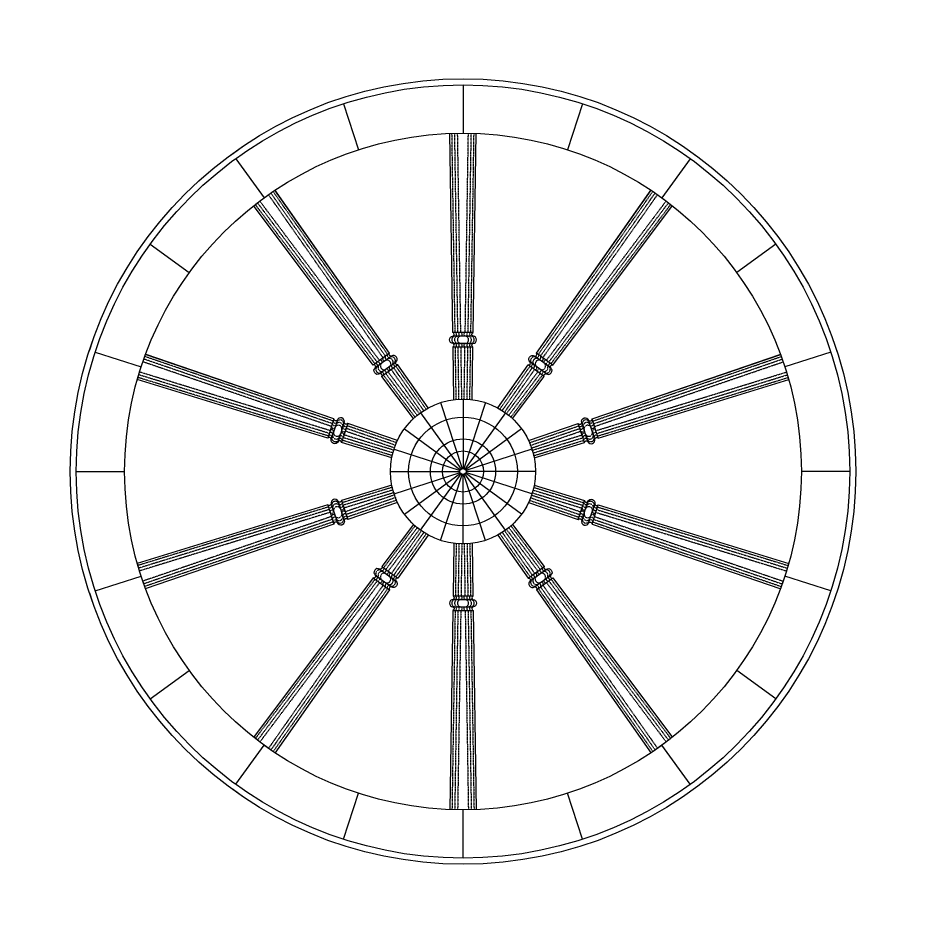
# Model space of a CAD drawing. Header units: millimetres. Extents: x -2664 to 5367, y -2692 to 3839.
# Drawn here: x 4631 to 5367, y 1791 to 2542 of the extents above; entities that cross this region are included whole.
import ezdxf

# ---------------------------------------------------------------- set-up
doc = ezdxf.new("R2010")
doc.units = ezdxf.units.MM
doc.header["$LTSCALE"] = 0.1
doc.header["$MEASUREMENT"] = 0
doc.set_wipeout_variables(frame=1)
doc.linetypes.add('ACAD_ISO07W100', pattern=[3, 0, -3])
doc.layers.add('CART', color=1, linetype='Continuous')

# ---------------------------------------------------------------- blocks, each defined once
blk = doc.blocks.new('STRING1')
at = {"color": 8, "linetype": 'ACAD_ISO07W100', "ltscale": 0.1, "true_color": 0x7a7a7a}
for points in [[(2596.86, 2106.99), (2596.17, 2063.52, -0.670054), (2596.12, 2060.52, 0.964916), (2596.02, 2054.52, -0.766276), (2595.98, 2051.52), (2593.36, 1886.52)], [(2599.14, 2106.99), (2598.45, 2063.52, -0.670054), (2598.41, 2060.52, 0.964916), (2598.31, 2054.52, -0.766276), (2598.26, 2051.52), (2595.64, 1886.52)], [(2601.54, 2106.99), (2600.85, 2063.52, -0.670054), (2600.8, 2060.52, 0.964916), (2600.71, 2054.52, -0.766276), (2600.66, 2051.52), (2598.04, 1886.52)], [(2603.44, 2106.99), (2604.13, 2063.52, 0.670054), (2604.17, 2060.52, -0.964916), (2604.27, 2054.52, 0.766276), (2604.32, 2051.52), (2606.94, 1886.52)], [(2605.83, 2106.99), (2606.52, 2063.52, 0.670054), (2606.57, 2060.52, -0.964916), (2606.67, 2054.52, 0.766276), (2606.71, 2051.52), (2609.33, 1886.52)], [(2608.12, 2106.99), (2608.81, 2063.52, 0.670054), (2608.86, 2060.52, -0.964916), (2608.95, 2054.52, 0.766276), (2609, 2051.52), (2611.62, 1886.52)]]:
    blk.add_lwpolyline(points, format="xyb", dxfattribs=at)
at = {"layer": 'CART'}
for p, q in [((2594.25, 2060.52), (2610.73, 2060.52)), ((2594.3, 2063.52), (2610.68, 2063.52)), ((2594.11, 2051.52), (2610.87, 2051.52)), ((2594.14, 2054.52), (2610.84, 2054.52))]:
    blk.add_line(p, q, dxfattribs=at)
for points in [[(2594.99, 2106.99), (2594.3, 2063.52, -0.670054), (2594.25, 2060.52, 0.964916), (2594.16, 2054.52, -0.766276), (2594.11, 2051.52), (2591.49, 1886.52)], [(2609.99, 2106.99), (2610.68, 2063.52, 0.670054), (2610.73, 2060.52, -0.964916), (2610.82, 2054.52, 0.766276), (2610.87, 2051.52), (2613.49, 1886.52)]]:
    blk.add_lwpolyline(points, format="xyb", dxfattribs=at)
blk = doc.blocks.new('*U5')
at = {"layer": 'CART'}
blk.add_blockref('STRING1', (-2602.49, -1996.76), dxfattribs=at)
blk = doc.blocks.new('*U6')
at = {"layer": 'CART', "color": 0, "linetype": 'ByBlock', "lineweight": -2, "transparency": 16777216}
for p, rotation in [((-473.47, 2336.28), 180), ((-573.26, 2303.86), 216), ((-373.69, 2303.86), 144), ((-634.93, 2218.98), 252), ((-312.02, 2218.98), 108), ((-634.93, 2114.06), 288), ((-312.02, 2114.06), 71.99999999999999), ((-573.26, 2029.18), 324), ((-373.69, 2029.18), 35.99999999999999)]:
    blk.add_blockref('*U5', p, dxfattribs=dict(at, rotation=rotation))
blk.add_blockref('*U5', (-473.47, 1996.76), dxfattribs=at)
blk = doc.blocks.new('*U7')
at = {"color": 8, "true_color": 0x7a7a7a}
blk.add_wipeout([(-11, 110.02), (-9.13, 110.09), (-6.84, 110.12), (-4.45, 110.24), (0, 110.24), (4.45, 110.16), (6.84, 110.13), (9.13, 110.09), (11, 110.02), (8.38, -54.76), (8.04, -54.89), (7.81, -55.04), (7.63, -55.2), (7.45, -55.44), (7.3, -55.74), (7.22, -56.06), (7.22, -56.44), (7.29, -56.78), (7.45, -57.1), (7.68, -57.38), (7.9, -57.56), (8.2, -57.72), (8.33, -57.76), (8.69, -57.8), (9.01, -57.88), (9.28, -57.97), (9.55, -58.09), (9.79, -58.23), (10.02, -58.39), (10.26, -58.6), (10.46, -58.81), (10.6, -58.99), (10.72, -59.17), (10.83, -59.35), (10.93, -59.56), (11.01, -59.77), (11.08, -60), (11.15, -60.32), (11.18, -60.58), (11.18, -60.76), (11.18, -60.9), (11.16, -61.13), (11.11, -61.4), (11.05, -61.65), (10.95, -61.93), (10.81, -62.21), (10.67, -62.44), (10.47, -62.71), (10.2, -62.98), (9.94, -63.2), (9.63, -63.39), (9.38, -63.52), (9.12, -63.61), (8.86, -63.69), (8.62, -63.73), (8.39, -63.76), (8.24, -63.76), (8.06, -63.84), (7.88, -63.96), (7.68, -64.13), (7.52, -64.32), (7.39, -64.52), (7.32, -64.67), (7.27, -64.82), (7.24, -64.97), (7.21, -65.14), (7.21, -65.25), (7.21, -65.4), (7.23, -65.52), (7.26, -65.69), (7.31, -65.83), (7.37, -65.98), (7.45, -66.12), (7.54, -66.26), (7.67, -66.41), (7.76, -66.49), (7.86, -66.58), (7.97, -66.65), (8.12, -66.73), (8.19, -66.76), (7.5, -110.24), (5.74, -110.04), (3.35, -109.81), (0.96, -109.77), (-0.96, -109.77), (-3.35, -109.81), (-5.63, -110.03), (-7.5, -110.24), (-8.19, -66.76), (-7.97, -66.65), (-7.74, -66.47), (-7.45, -66.13), (-7.26, -65.69), (-7.21, -65.27), (-7.25, -64.9), (-7.4, -64.51), (-7.68, -64.13), (-7.92, -63.93), (-8.1, -63.83), (-8.24, -63.76), (-8.51, -63.75), (-8.77, -63.71), (-9.11, -63.62), (-9.41, -63.5), (-9.67, -63.37), (-9.95, -63.19), (-10.21, -62.97), (-10.33, -62.85), (-10.47, -62.7), (-10.63, -62.49), (-10.75, -62.31), (-10.83, -62.17), (-10.91, -62.01), (-10.99, -61.82), (-11.05, -61.65), (-11.11, -61.41), (-11.14, -61.26), (-11.17, -61.05), (-11.18, -60.81), (-11.18, -60.65), (-11.17, -60.54), (-11.16, -60.39), (-11.13, -60.22), (-11.1, -60.08), (-11.07, -59.96), (-11.02, -59.8), (-10.95, -59.62), (-10.87, -59.42), (-10.78, -59.27), (-10.69, -59.11), (-10.57, -58.95), (-10.43, -58.77), (-10.28, -58.62), (-10.12, -58.47), (-9.97, -58.36), (-9.85, -58.27), (-9.7, -58.18), (-9.5, -58.06), (-9.34, -57.99), (-9.15, -57.92), (-8.93, -57.85), (-8.76, -57.82), (-8.55, -57.78), (-8.35, -57.76), (-8.23, -57.73), (-8.09, -57.67), (-7.93, -57.58), (-7.8, -57.49), (-7.7, -57.4), (-7.58, -57.28), (-7.47, -57.13), (-7.4, -57.02), (-7.35, -56.92), (-7.31, -56.81), (-7.26, -56.68), (-7.23, -56.55), (-7.22, -56.42), (-7.21, -56.27), (-7.21, -56.14), (-7.22, -56.05), (-7.25, -55.93), (-7.26, -55.87), (-7.28, -55.81), (-7.3, -55.73), (-7.33, -55.66), (-7.38, -55.57), (-7.43, -55.48), (-7.5, -55.37), (-7.53, -55.32), (-7.58, -55.26), (-7.63, -55.21), (-7.66, -55.17), (-7.71, -55.12), (-7.77, -55.08), (-7.81, -55.04), (-7.89, -54.99), (-7.95, -54.95), (-8.01, -54.91), (-8.07, -54.88), (-8.15, -54.84), (-8.22, -54.81), (-8.29, -54.79), (-8.34, -54.78), (-8.38, -54.76)], dxfattribs=at)
blk = doc.blocks.new('*U8')
at = {"color": 0, "linetype": 'ByBlock', "lineweight": -2, "transparency": 16777216}
blk.add_blockref('*U7', (-473.47, 2336.28), dxfattribs=at)
for p, rotation in [((-573.26, 2303.86), 36), ((-312.02, 2218.98), 288), ((-634.93, 2114.06), 108), ((-373.69, 2029.18), 216), ((-473.47, 1996.76), 180)]:
    blk.add_blockref('*U7', p, dxfattribs=dict(at, rotation=rotation))
for p, rotation in [((-373.69, 2303.86), 324), ((-634.93, 2218.98), 72), ((-312.02, 2114.06), 252), ((-573.26, 2029.18), 144)]:
    blk.add_blockref('*U7', p, dxfattribs=dict(at, rotation=rotation))
blk = doc.blocks.new('*U9')
at = {"color": 8, "true_color": 0x7a7a7a}
blk.add_wipeout([(-95.52, 49.24), (-95.52, 4.24), (-93.43, 4.24), (-91.07, 4.2), (-88.67, 4.16), (-86.39, 4.09), (-84.52, 4.03), (-76.02, 3.56), (-65.96, 2.68), (-57.88, 1.7), (-49.12, 0.37), (-41.32, -1.05), (-30.43, -3.43), (-22.98, -5.31), (-15.33, -7.48), (-8.99, -9.46), (-3.84, -11.19), (3.25, -13.75), (10.44, -16.58), (16.38, -19.09), (21.11, -21.2), (25.36, -23.19), (30.29, -25.61), (35.18, -28.13), (39.05, -30.21), (42.63, -32.21), (47.15, -34.83), (51.97, -37.75), (54.72, -39.48), (56.32, -40.5), (58.17, -41.7), (59.32, -42.46), (60.04, -42.94), (61.57, -44.02), (63.44, -45.33), (65.47, -46.62), (66.86, -47.65), (69.06, -49.24), (95.52, -12.83), (90.16, -9.02), (84.36, -5.07), (79.51, -1.91), (74.53, 1.21), (68.9, 4.59), (63.15, 7.88), (59.43, 9.93), (53.8, 12.91), (49.03, 15.33), (42.8, 18.34), (35.39, 21.71), (29.07, 24.41), (22.61, 27.01), (15.05, 29.86), (9.32, 31.87), (3.19, 33.89), (-3.98, 36.09), (-9.32, 37.6), (-15.56, 39.25), (-20.66, 40.5), (-25.98, 41.72), (-31.64, 42.9), (-38.2, 44.15), (-42.54, 44.9), (-46.06, 45.46), (-49.69, 46), (-54.14, 46.6), (-57.78, 47.05), (-61.26, 47.43), (-67.6, 48.04), (-71.69, 48.37), (-77.52, 48.74), (-82.96, 49), (-87.1, 49.13), (-90.84, 49.21), (-93.81, 49.24), (-94.67, 49.24)], dxfattribs=at)
blk = doc.blocks.new('*U10')
at = {"color": 0, "linetype": 'ByBlock', "lineweight": -2, "transparency": 16777216}
blk.add_blockref('*U9', (-377.96, 2442.28), dxfattribs=at)
at = {"color": 0, "linetype": 'ByBlock', "lineweight": -2, "transparency": 16777216, "rotation": 36.00000000000002}
blk.add_blockref('*U9', (-558.28, 2445.75), dxfattribs=at)
at = {"color": 0, "linetype": 'ByBlock', "lineweight": -2, "transparency": 16777216, "rotation": 72}
blk.add_blockref('*U9', (-706.22, 2342.57), dxfattribs=at)
at = {"color": 0, "linetype": 'ByBlock', "lineweight": -2, "transparency": 16777216, "rotation": 108}
blk.add_blockref('*U9', (-765.25, 2172.15), dxfattribs=at)
at = {"color": 0, "linetype": 'ByBlock', "lineweight": -2, "transparency": 16777216, "rotation": 144}
blk.add_blockref('*U9', (-712.83, 1999.57), dxfattribs=at)
at = {"color": 0, "linetype": 'ByBlock', "lineweight": -2, "transparency": 16777216, "rotation": 180}
blk.add_blockref('*U9', (-568.99, 1890.76), dxfattribs=at)
at = {"color": 0, "linetype": 'ByBlock', "lineweight": -2, "transparency": 16777216, "rotation": 216}
blk.add_blockref('*U9', (-388.66, 1887.29), dxfattribs=at)
at = {"color": 0, "linetype": 'ByBlock', "lineweight": -2, "transparency": 16777216, "rotation": 252}
blk.add_blockref('*U9', (-240.73, 1990.47), dxfattribs=at)
at = {"color": 0, "linetype": 'ByBlock', "lineweight": -2, "transparency": 16777216, "rotation": 288}
blk.add_blockref('*U9', (-181.7, 2160.89), dxfattribs=at)
at = {"color": 0, "linetype": 'ByBlock', "lineweight": -2, "transparency": 16777216, "rotation": 324}
blk.add_blockref('*U9', (-234.11, 2333.47), dxfattribs=at)
blk = doc.blocks.new('WHEEL 1')
at = {"color": 8, "true_color": 0x7a7a7a}
blk.add_wipeout([(-473.47, 2226.52), (-472.52, 2226.51), (-470.12, 2226.47), (-467.73, 2226.24), (-465.97, 2226.05), (-463.03, 2225.6), (-460.52, 2225.11), (-456.39, 2224.04), (-454.93, 2223.58), (-451.87, 2222.49), (-449.39, 2221.48), (-446.17, 2219.95), (-444.55, 2219.09), (-442.92, 2218.16), (-440.97, 2216.95), (-438.98, 2215.62), (-437.44, 2214.49), (-435.55, 2213.02), (-433.8, 2211.53), (-432.31, 2210.17), (-430.88, 2208.78), (-428.79, 2206.56), (-427.02, 2204.5), (-425.65, 2202.75), (-424.93, 2201.79), (-423.64, 2199.94), (-422.54, 2198.23), (-421.63, 2196.73), (-420.55, 2194.79), (-419.54, 2192.81), (-419.17, 2192.05), (-418.4, 2190.34), (-417.53, 2188.22), (-416.71, 2185.97), (-416.12, 2184.15), (-415.42, 2181.86), (-414.74, 2179.67), (-414.54, 2177.78), (-414.29, 2176.39), (-414.08, 2175.04), (-413.93, 2173.95), (-413.78, 2172.58), (-413.63, 2170.92), (-413.54, 2169.4), (-413.49, 2168.04), (-413.48, 2167.2), (-413.47, 2166.52), (-413.49, 2165.09), (-413.55, 2163.49), (-413.65, 2161.86), (-413.83, 2160), (-414.03, 2158.34), (-414.18, 2157.31), (-414.33, 2156.4), (-414.54, 2155.26), (-414.92, 2153.42), (-415.46, 2151.19), (-416.12, 2148.89), (-416.74, 2147.08), (-417.53, 2144.82), (-418.4, 2142.7), (-419.17, 2140.99), (-420, 2139.29), (-420.84, 2137.71), (-421.84, 2135.96), (-422.95, 2134.16), (-423.98, 2132.6), (-424.7, 2131.58), (-424.93, 2131.25), (-425.68, 2130.25), (-426.85, 2128.76), (-427.99, 2127.39), (-429.08, 2126.15), (-430.36, 2124.79), (-431.24, 2123.9), (-432.04, 2123.13), (-432.41, 2122.77), (-433.8, 2121.51), (-435.55, 2120.02), (-437.44, 2118.55), (-438.98, 2117.42), (-440.94, 2116.05), (-443.01, 2114.83), (-444.53, 2113.96), (-446.32, 2113.02), (-447.85, 2112.26), (-449.32, 2111.59), (-450.97, 2110.9), (-453.21, 2110.04), (-454.93, 2109.46), (-456.28, 2109.04), (-457.7, 2108.63), (-459.29, 2108.22), (-461.01, 2107.83), (-462.61, 2107.51), (-463.98, 2107.28), (-465.11, 2107.11), (-465.97, 2106.99), (-467.84, 2106.79), (-470.12, 2106.61), (-472.52, 2106.53), (-474.43, 2106.53), (-476.82, 2106.57), (-479.11, 2106.79), (-480.97, 2106.99), (-483.21, 2107.32), (-485.38, 2107.71), (-487.77, 2108.25), (-490.07, 2108.86), (-492.01, 2109.46), (-494.55, 2110.34), (-497.19, 2111.41), (-500.16, 2112.78), (-501.77, 2113.61), (-502.4, 2113.95), (-504.03, 2114.88), (-505.97, 2116.09), (-507.93, 2117.46), (-509.51, 2118.55), (-511.42, 2119.99), (-513.22, 2121.58), (-514.53, 2122.77), (-515.64, 2123.83), (-516.72, 2124.93), (-517.61, 2125.87), (-518.8, 2127.21), (-519.73, 2128.3), (-520.63, 2129.43), (-521.46, 2130.5), (-522.01, 2131.25), (-522.72, 2132.24), (-523.42, 2133.28), (-524.05, 2134.24), (-524.78, 2135.41), (-525.64, 2136.89), (-526.5, 2138.44), (-527.12, 2139.64), (-527.77, 2140.99), (-528.54, 2142.7), (-529.41, 2144.82), (-530.19, 2147.09), (-530.89, 2149.1), (-531.53, 2151.18), (-532.02, 2153.42), (-532.41, 2155.26), (-532.58, 2156.23), (-532.87, 2158.07), (-533.08, 2159.64), (-533.24, 2161.25), (-533.37, 2162.95), (-533.45, 2164.99), (-533.47, 2166.52), (-533.46, 2167.54), (-533.42, 2168.95), (-533.33, 2170.65), (-533.16, 2172.63), (-532.9, 2174.79), (-532.7, 2176.12), (-532.49, 2177.31), (-532.41, 2177.78), (-532.02, 2179.62), (-531.48, 2181.85), (-530.82, 2184.15), (-530.23, 2185.97), (-529.41, 2188.22), (-528.54, 2190.34), (-527.77, 2192.05), (-527.17, 2193.29), (-526.52, 2194.55), (-525.88, 2195.73), (-525.17, 2196.97), (-524.31, 2198.39), (-523.29, 2199.96), (-522.6, 2200.97), (-522.01, 2201.79), (-520.93, 2203.23), (-519.9, 2204.53), (-518.63, 2206.02), (-517.18, 2207.62), (-515.67, 2209.17), (-514.85, 2209.97), (-514.53, 2210.27), (-513.13, 2211.54), (-511.4, 2213.02), (-509.51, 2214.49), (-507.96, 2215.62), (-506, 2216.99), (-503.93, 2218.21), (-502.4, 2219.09), (-500.98, 2219.84), (-499.33, 2220.66), (-497.22, 2221.62), (-495.1, 2222.49), (-492.93, 2223.28), (-492.01, 2223.58), (-490.39, 2224.09), (-487.72, 2224.8), (-485.5, 2225.3), (-483.48, 2225.68), (-481.32, 2226), (-480.97, 2226.05), (-479.11, 2226.25), (-476.82, 2226.43), (-474.43, 2226.51)], dxfattribs=at)
blk.add_blockref('*U8', (0, 0), dxfattribs=at)
blk.add_blockref('*U10', (0, 0), dxfattribs=at)
at = {"layer": 'CART', "color": 8, "true_color": 0x7a7a7a}
for p, q in [((-473.47, 2486.52), (-473.47, 2446.52)), ((-572.36, 2470.86), (-560, 2432.82)), ((-374.59, 2470.86), (-386.95, 2432.82)), ((-661.56, 2425.41), (-638.05, 2393.04)), ((-285.38, 2425.41), (-308.89, 2393.04)), ((-732.36, 2354.61), (-700, 2331.1)), ((-214.59, 2354.61), (-246.95, 2331.1)), ((-777.81, 2265.41), (-739.77, 2253.04)), ((-169.13, 2265.41), (-207.18, 2253.04)), ((-492.01, 2223.58), (-474.24, 2168.9)), ((-473.47, 2226.52), (-473.47, 2169.02)), ((-454.93, 2223.58), (-472.7, 2168.9)), ((-508.74, 2215.06), (-474.94, 2168.54)), ((-438.21, 2215.06), (-472, 2168.54)), ((-522.01, 2201.79), (-475.49, 2167.99)), ((-424.93, 2201.79), (-471.45, 2167.99)), ((-530.54, 2185.06), (-475.85, 2167.29)), ((-416.41, 2185.06), (-471.09, 2167.29)), ((-793.47, 2166.52), (-753.47, 2166.52)), ((-533.47, 2166.52), (-475.97, 2166.52)), ((-530.54, 2147.98), (-475.85, 2165.75)), ((-522.01, 2131.25), (-475.49, 2165.05)), ((-508.74, 2117.98), (-474.94, 2164.5)), ((-492.01, 2109.46), (-474.24, 2164.14)), ((-473.47, 2106.52), (-473.47, 2164.02)), ((-454.93, 2109.46), (-472.7, 2164.14)), ((-438.21, 2117.98), (-472, 2164.5)), ((-424.93, 2131.25), (-471.45, 2165.05)), ((-416.41, 2147.98), (-471.09, 2165.75)), ((-413.47, 2166.52), (-470.97, 2166.52)), ((-153.47, 2166.52), (-193.47, 2166.52)), ((-777.81, 2067.63), (-739.77, 2080)), ((-169.13, 2067.63), (-207.18, 2080)), ((-732.36, 1978.43), (-700, 2001.94)), ((-214.59, 1978.43), (-246.95, 2001.94)), ((-661.56, 1907.63), (-638.05, 1940)), ((-285.38, 1907.63), (-308.89, 1940)), ((-572.36, 1862.18), (-560, 1900.22)), ((-374.59, 1862.18), (-386.95, 1900.22)), ((-473.47, 1846.52), (-473.47, 1886.52))]:
    blk.add_line(p, q, dxfattribs=at)
at = {"layer": 'CART'}
for radius in [325, 320, 280, 60, 27, 2.5]:
    blk.add_circle((-473.47, 2166.52), radius, dxfattribs=at)
at = {"layer": 'CART', "color": 1}
for radius in [45, 17]:
    blk.add_circle((-473.47, 2166.52), radius, dxfattribs=at)
at = {"layer": 'CART'}
blk.add_blockref('*U6', (0, 0), dxfattribs=at)

msp = doc.modelspace()

# ---------------------------------------------------------------- block references
at = {"layer": 'CART', "color": 8, "true_color": 0x7a7a7a}
msp.add_blockref('WHEEL 1', (5472.34, 0), dxfattribs=at)

doc.saveas('drawing.dxf')
